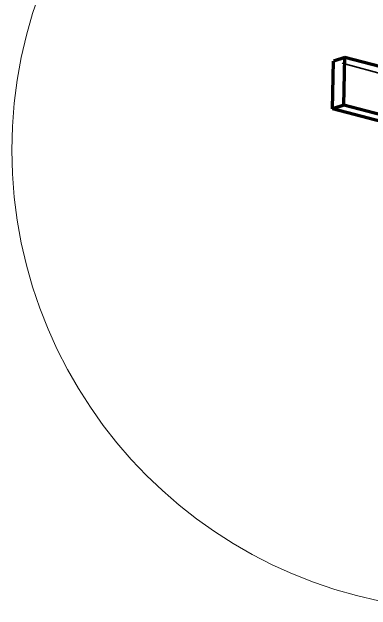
# Model space of a CAD drawing. Header units: millimetres. Extents: x 0 to 2382, y 0 to 420.
# Drawn here: x 245.14 to 259.54, y 220.38 to 244.33 of the extents above; entities that cross this region are included whole.
import ezdxf

# ---------------------------------------------------------------- set-up
doc = ezdxf.new("R2010")
doc.units = ezdxf.units.MM
doc.linetypes.add('IRAM-E-TRAZOS', pattern=[5, 4, -1])
for name, color, linetype, lineweight in [('01-VISIBLE', 7, 'CONTINUOUS', 70), ('02-OCULTA', 4, 'IRAM-E-TRAZOS', 35), ('08-FINA', 5, 'CONTINUOUS', 18)]:
    doc.layers.add(name, color=color, linetype=linetype, lineweight=lineweight)

msp = doc.modelspace()

# ---------------------------------------------------------------- linework, layer by layer
at = {"layer": '01-VISIBLE'}
for p, q in [((258.492, 242.514), (258.042, 242.367)), ((258.45, 240.602), (258.492, 242.514)), ((262.704, 241.396), (258.492, 242.514)), ((258, 240.455), (258.042, 242.367)), ((258.45, 240.602), (258, 240.455)), ((262.662, 239.484), (258.45, 240.602)), ((262.212, 239.336), (258, 240.455))]:
    msp.add_line(p, q, dxfattribs=at)
at = {"layer": '02-OCULTA'}
msp.add_line((262.254, 241.249), (258.042, 242.367), dxfattribs=at)
at = {"layer": '08-FINA'}
msp.add_circle((263.56, 238.795), 18.417, dxfattribs=at)

doc.saveas('drawing.dxf')
